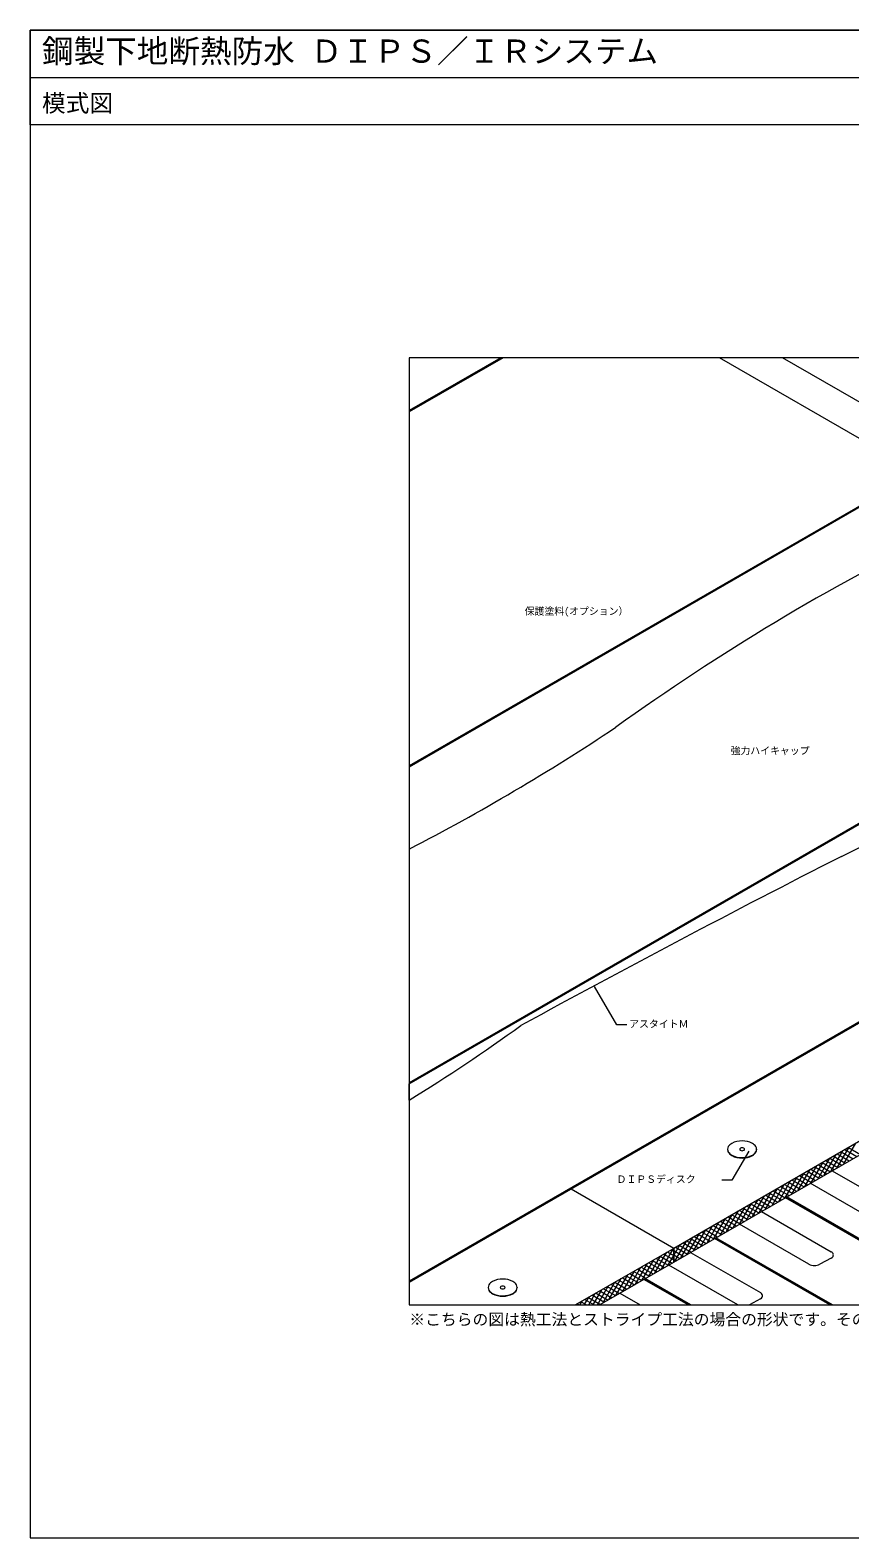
# Model space of a CAD drawing. Units: millimetres, scale not verified. Extents: x -2760 to 2760, y -1910 to 1910.
# Drawn here: x -2760 to -685, y -1910 to 1910 of the extents above; entities that cross this region are included whole.
import ezdxf
from ezdxf.enums import TextEntityAlignment as Align

# ---------------------------------------------------------------- set-up
doc = ezdxf.new("R2010")
doc.units = ezdxf.units.MM
doc.header["$LTSCALE"] = 7
for name, color, linetype, lineweight in [('0-0_0', 7, 'Continuous', 18), ('0-1_HATCH', 9, 'Continuous', 18), ('0-3_BOUSUI', 1, 'Continuous', 18), ('0-4_MOJI', 7, 'Continuous', 18), ('0-6_dannnetu', 6, 'Continuous', 18), ('0-A_WAKU', 7, 'Continuous', 18), ('0-D_dekki2', 1, 'Continuous', 18)]:
    doc.layers.add(name, color=color, linetype=linetype, lineweight=lineweight)
doc.styles.add('ＭＳ ゴシック', font='')
doc.styles.get('ＭＳ ゴシック').set_extended_font_data('MS Gothic')

msp = doc.modelspace()

# ---------------------------------------------------------------- linework, layer by layer
at = {"layer": '0-0_0'}
msp.add_line((-2759.933, 1790.118), (2760.067, 1790.118), dxfattribs=at)
msp.add_lwpolyline([(-1799.933, -1319.882), (1800.067, -1319.882), (1800.067, 1080.118), (-1799.933, 1080.118)], close=True, dxfattribs=at)
at = {"layer": '0-1_HATCH'}
for p, q in [((-699.674, -962.632), (-669.363, -910.132)), ((-765.665, -1000.732), (-735.354, -948.232)), ((-749.167, -991.207), (-718.856, -938.707)), ((-744.87, -953.726), (-714.559, -971.226)), ((-735.345, -948.226), (-705.034, -965.726)), ((-732.67, -981.682), (-702.359, -929.182)), ((-725.82, -942.727), (-695.509, -960.227)), ((-716.295, -937.228), (-685.984, -954.728)), ((-716.172, -972.157), (-685.861, -919.657)), ((-706.77, -931.729), (-676.459, -949.229)), ((-697.245, -926.229), (-666.934, -943.729)), ((-687.72, -920.73), (-657.409, -938.23)), ((-831.656, -1038.832), (-801.345, -986.332)), ((-815.158, -1029.307), (-784.848, -976.807)), ((-811.545, -992.221), (-781.234, -1009.721)), ((-802.02, -986.721), (-771.709, -1004.221)), ((-798.661, -1019.782), (-768.35, -967.282)), ((-792.495, -981.222), (-762.184, -998.722)), ((-782.97, -975.723), (-752.659, -993.223)), ((-782.163, -1010.257), (-751.852, -957.757)), ((-773.445, -970.223), (-743.134, -987.723)), ((-763.92, -964.724), (-733.609, -982.224)), ((-754.395, -959.225), (-724.084, -976.725)), ((-897.647, -1076.932), (-867.336, -1024.432)), ((-881.15, -1067.407), (-850.839, -1014.907)), ((-878.22, -1030.715), (-847.909, -1048.215)), ((-868.695, -1025.216), (-838.384, -1042.716)), ((-864.652, -1057.882), (-834.341, -1005.382)), ((-859.17, -1019.717), (-828.859, -1037.217)), ((-849.645, -1014.218), (-819.334, -1031.718)), ((-848.154, -1048.357), (-817.843, -995.857)), ((-840.12, -1008.718), (-809.809, -1026.218)), ((-830.595, -1003.219), (-800.284, -1020.719)), ((-821.07, -997.72), (-790.759, -1015.22)), ((-963.639, -1115.032), (-933.328, -1062.532)), ((-947.141, -1105.507), (-916.83, -1053.007)), ((-944.895, -1069.21), (-914.584, -1086.71)), ((-935.37, -1063.711), (-905.059, -1081.211)), ((-930.643, -1095.982), (-900.332, -1043.482)), ((-925.845, -1058.212), (-895.534, -1075.712)), ((-916.32, -1052.712), (-886.009, -1070.212)), ((-914.145, -1086.457), (-883.834, -1033.957)), ((-906.795, -1047.213), (-876.484, -1064.713)), ((-897.27, -1041.714), (-866.959, -1059.214)), ((-887.745, -1036.215), (-857.434, -1053.715)), ((-1029.63, -1153.132), (-999.319, -1100.632)), ((-1013.132, -1143.607), (-982.821, -1091.107)), ((-1011.57, -1107.705), (-981.259, -1125.205)), ((-1002.045, -1102.206), (-971.734, -1119.706)), ((-996.634, -1134.082), (-966.323, -1081.582)), ((-992.52, -1096.707), (-962.209, -1114.207)), ((-982.995, -1091.207), (-952.684, -1108.707)), ((-980.136, -1124.557), (-949.825, -1072.057)), ((-973.47, -1085.708), (-943.159, -1103.208)), ((-963.945, -1080.209), (-933.634, -1097.709)), ((-954.42, -1074.709), (-924.109, -1092.209)), ((-1095.621, -1191.232), (-1065.31, -1138.732)), ((-1079.123, -1181.707), (-1048.812, -1129.207)), ((-1068.72, -1140.701), (-1038.409, -1158.201)), ((-1062.625, -1172.182), (-1032.314, -1119.682)), ((-1059.195, -1135.201), (-1028.884, -1152.701)), ((-1049.67, -1129.702), (-1019.359, -1147.202)), ((-1046.127, -1162.657), (-1015.817, -1110.157)), ((-1040.145, -1124.203), (-1009.834, -1141.703)), ((-1030.62, -1118.704), (-1000.309, -1136.204)), ((-1021.095, -1113.204), (-990.784, -1130.704)), ((-1161.482, -1229.257), (-1131.171, -1176.757)), ((-1136.401, -1179.776), (-1130.521, -1183.17)), ((-1130.521, -1194.531), (-1114.803, -1167.307)), ((-1130.521, -1182.009), (-1105.084, -1196.695)), ((-1128.616, -1210.282), (-1098.305, -1157.782)), ((-1125.87, -1173.696), (-1095.559, -1191.196)), ((-1116.345, -1168.197), (-1086.034, -1185.697)), ((-1112.119, -1200.757), (-1081.808, -1148.257)), ((-1106.82, -1162.698), (-1076.509, -1180.198)), ((-1097.295, -1157.198), (-1066.984, -1174.698)), ((-1087.77, -1151.699), (-1057.459, -1169.199)), ((-1078.245, -1146.2), (-1047.934, -1163.7)), ((-1227.473, -1267.357), (-1197.162, -1214.857)), ((-1210.975, -1257.832), (-1180.664, -1205.332)), ((-1203.076, -1218.271), (-1172.765, -1235.771)), ((-1194.478, -1248.307), (-1164.167, -1195.807)), ((-1193.551, -1212.772), (-1163.24, -1230.272)), ((-1184.026, -1207.272), (-1153.715, -1224.772)), ((-1177.98, -1238.782), (-1147.669, -1186.282)), ((-1174.501, -1201.773), (-1144.19, -1219.273)), ((-1164.976, -1196.274), (-1134.665, -1213.774)), ((-1155.451, -1190.774), (-1130.521, -1205.167)), ((-1145.926, -1185.275), (-1130.521, -1194.169)), ((-1144.984, -1219.732), (-1130.521, -1194.681)), ((-1130.521, -1193.008), (-1114.609, -1202.195)), ((-1130.521, -1204.006), (-1124.134, -1207.694)), ((-1293.464, -1305.457), (-1263.153, -1252.957)), ((-1276.967, -1295.932), (-1246.656, -1243.432)), ((-1269.751, -1256.766), (-1239.44, -1274.266)), ((-1260.469, -1286.407), (-1230.158, -1233.907)), ((-1260.226, -1251.266), (-1229.915, -1268.766)), ((-1250.701, -1245.767), (-1220.39, -1263.267)), ((-1243.971, -1276.882), (-1213.66, -1224.382)), ((-1241.176, -1240.268), (-1210.865, -1257.768)), ((-1231.651, -1234.769), (-1201.34, -1252.269)), ((-1222.126, -1229.269), (-1191.815, -1246.769)), ((-1212.601, -1223.77), (-1182.29, -1241.27)), ((-1345.787, -1319.882), (-1329.145, -1291.057)), ((-1336.426, -1295.26), (-1306.115, -1312.76)), ((-1334.788, -1319.882), (-1312.647, -1281.532)), ((-1326.901, -1289.761), (-1296.59, -1307.261)), ((-1323.79, -1319.882), (-1296.149, -1272.007)), ((-1317.376, -1284.262), (-1287.065, -1301.762)), ((-1309.962, -1314.982), (-1279.651, -1262.482)), ((-1307.851, -1278.763), (-1277.54, -1296.263)), ((-1298.326, -1273.263), (-1268.015, -1290.763)), ((-1288.801, -1267.764), (-1258.49, -1285.264)), ((-1279.276, -1262.265), (-1248.965, -1279.765)), ((-1378.782, -1319.882), (-1378.638, -1319.632)), ((-1374.526, -1317.257), (-1369.98, -1319.882)), ((-1367.784, -1319.882), (-1362.14, -1310.107)), ((-1365.001, -1311.758), (-1350.93, -1319.882)), ((-1356.785, -1319.882), (-1345.642, -1300.582)), ((-1355.476, -1306.259), (-1331.88, -1319.882)), ((-1345.951, -1300.76), (-1315.64, -1318.26))]:
    msp.add_line(p, q, dxfattribs=at)
at = {"layer": '0-3_BOUSUI'}
for p, q in [((-1567.864, 1080.118), (-1799.933, 946.133)), ((-1562.668, 1080.118), (-1799.933, 943.133)), ((-610.59, 846.997), (-1014.368, 1080.118)), ((349.516, 384.557), (-855.231, 1080.118)), ((657.821, 159.118), (-1799.933, -1259.867)), ((657.821, 156.118), (-1799.933, -1262.867)), ((-994.059, -925.382), (-994.059, -926.382)), ((-920.574, -925.382), (-920.574, -926.382)), ((-729.119, -979.632), (-552.533, -1081.583)), ((-609.355, -1112.777), (-784.544, -1011.632)), ((-908.386, -1083.132), (-731.801, -1185.083)), ((-788.622, -1216.277), (-963.811, -1115.132)), ((-967.89, -1319.777), (-1143.079, -1218.632)), ((-1087.653, -1186.632), (-911.068, -1288.583)), ((-731.801, -1201.083), (-760.212, -1216.68)), ((-1600.276, -1275.382), (-1600.276, -1276.382)), ((-1526.792, -1275.382), (-1526.792, -1276.382)), ((-1318.449, -1319.882), (-1225.351, -1266.132)), ((-1266.92, -1290.132), (-1215.392, -1319.882)), ((-911.068, -1304.583), (-938.935, -1319.882))]:
    msp.add_line(p, q, dxfattribs=at)
for points in [[(-514.291, 794.399), (-630.298, 727.422), (-632.896, 722.922), (-645.717, 715.52), (-648.315, 711.02), (-1799.933, 46.133)], [(-514.291, 791.399), (-628.396, 725.52), (-630.995, 721.02), (-643.815, 713.618), (-646.413, 709.118), (-1799.933, 43.133)], [(178.529, 391.399), (64.424, 325.52), (61.826, 321.02), (49.005, 313.618), (46.407, 309.118), (-1799.933, -756.867)], [(-1799.933, -800.711), (-1799.933, -759.867), (51.603, 309.118), (51.603, 312.118), (63.728, 319.118), (66.326, 323.618), (178.529, 388.399), (209.519, 370.507)]]:
    msp.add_lwpolyline(points, dxfattribs=at)
for centre, radius, start, end in [((2114.707, -4570.252), 5807.595, 116.20184, 125.73327), ((-3269.605, 5027.636), 5807.595, 296.20184, 305.73327), ((-4324.985, 4710.399), 5490.165, 297.38213, 303.72253), ((13598.125, -28266.415), 31515.975, 116.99086, 118.66057), ((-4343.892, 3309.227), 4833.562, 301.75657, 305.784), ((-781.971, -1205.562), 12.612, 238.16859, 241.83141), ((-774.718, -1192.085), 27.917, 241.76672, 271.33433), ((-773.622, -1191.231), 28.766, 269.11165, 297.7873), ((-737.802, -1196.253), 12.68, 32.14883, 61.74968), ((-737.754, -1189.965), 12.612, 298.16859, 327.9329), ((-732.928, -1193.083), 6.867, 328.6015, 31.3985), ((-917.07, -1299.753), 12.68, 32.14883, 61.74968), ((-912.196, -1296.583), 6.867, 328.6015, 31.3985), ((-961.238, -1309.062), 12.612, 238.16859, 239.08115), ((-917.021, -1293.465), 12.612, 298.16859, 327.9329)]:
    msp.add_arc(centre, radius, start, end, dxfattribs=at)
at = {"layer": '0-4_MOJI'}
for p, q in [((-940.603, -930.218), (-983.147, -1003.906)), ((-983.147, -1003.906), (-1008.366, -1003.906))]:
    msp.add_line(p, q, dxfattribs=at)
msp.add_lwpolyline([(-1249.373, -610.056), (-1274.592, -610.056), (-1330.638, -512.981)], dxfattribs=at)
at = {"layer": '0-6_dannnetu'}
msp.add_line((-1130.521, -1176.382), (-1390.329, -1026.382), dxfattribs=at)
msp.add_lwpolyline([(-91.291, -576.382), (-1130.521, -1176.382), (-1130.521, -1211.382), (-91.291, -611.382)], close=True, dxfattribs=at)
msp.add_lwpolyline([(-1318.449, -1319.882), (-1130.521, -1211.382), (-1130.521, -1176.382), (-1379.071, -1319.882)], dxfattribs=at)
at = {"layer": '0-A_WAKU'}
for points in [[(2760.067, 1670.118), (-2759.933, 1670.118), (-2759.933, 1910.118), (2760.067, 1910.118)], [(-2759.933, -1909.882), (2760.067, -1909.882), (2760.067, 1910.118), (-2759.933, 1910.118)]]:
    msp.add_lwpolyline(points, close=True, dxfattribs=at)
at = {"layer": '0-D_dekki2'}
for p, q in [((-527.103, -1233.23), (-847.733, -1048.114)), ((-525.835, -1232.498), (-846.465, -1047.382)), ((-524.304, -1230.882), (-844.3, -1046.132)), ((-735.552, -1319.882), (-1027.001, -1151.614)), ((-733.016, -1319.882), (-1025.732, -1150.882)), ((-728.686, -1319.882), (-1023.567, -1149.632)), ((-1094.087, -1319.882), (-1206.268, -1255.114)), ((-1091.55, -1319.882), (-1205, -1254.382)), ((-1087.22, -1319.882), (-1202.834, -1253.132))]:
    msp.add_line(p, q, dxfattribs=at)
for centre, radius, start, end in [((-972.044, -931.324), 23.774, 118.25032, 147.85117), ((-958.535, -956.498), 52.344, 88.66567, 118.23328), ((-956.48, -958.098), 53.936, 62.2127, 90.88835), ((-942.589, -931.324), 23.774, 32.14883, 61.74968), ((-981.183, -925.382), 12.876, 148.6015, 211.3985), ((-981.183, -926.382), 12.876, 180, 211.3985), ((-972.134, -919.535), 23.647, 212.0671, 241.83141), ((-972.134, -920.535), 23.647, 212.0671, 241.83141), ((-958.535, -894.265), 52.344, 241.76672, 271.33433), ((-958.535, -895.265), 52.344, 241.76672, 271.33433), ((-961.294, -925.382), 2.146, 148.6015, 211.3985), ((-959.771, -926.372), 3.962, 118.25032, 147.85117), ((-959.786, -924.407), 3.941, 212.0671, 241.83141), ((-957.519, -930.568), 8.724, 88.66567, 118.23328), ((-957.519, -920.196), 8.724, 241.76672, 271.33433), ((-957.177, -930.834), 8.989, 62.2127, 90.88835), ((-957.177, -919.929), 8.989, 269.11165, 297.7873), ((-956.48, -892.665), 53.936, 269.11165, 297.7873), ((-956.48, -893.665), 53.936, 269.11165, 297.7873), ((-954.862, -926.372), 3.962, 32.14883, 61.74968), ((-954.847, -924.407), 3.941, 298.16859, 327.9329), ((-953.339, -925.382), 2.146, 328.6015, 31.3985), ((-942.498, -919.535), 23.647, 298.16859, 327.9329), ((-942.498, -920.535), 23.647, 298.16859, 327.9329), ((-933.45, -925.382), 12.876, 328.6015, 31.3985), ((-933.45, -926.382), 12.876, 328.6015, 0), ((-1578.262, -1281.324), 23.774, 118.25032, 147.85117), ((-1564.753, -1306.498), 52.344, 88.66567, 118.23328), ((-1562.698, -1308.098), 53.936, 62.2127, 90.88835), ((-1548.806, -1281.324), 23.774, 32.14883, 61.74968), ((-1587.4, -1275.382), 12.876, 148.6015, 211.3985), ((-1587.4, -1276.382), 12.876, 180, 211.3985), ((-1578.352, -1269.535), 23.647, 212.0671, 241.83141), ((-1578.352, -1270.535), 23.647, 212.0671, 241.83141), ((-1564.753, -1244.265), 52.344, 241.76672, 271.33433), ((-1564.753, -1245.265), 52.344, 241.76672, 271.33433), ((-1567.512, -1275.382), 2.146, 148.6015, 211.3985), ((-1565.989, -1276.372), 3.962, 118.25032, 147.85117), ((-1566.004, -1274.407), 3.941, 212.0671, 241.83141), ((-1563.737, -1280.568), 8.724, 88.66567, 118.23328), ((-1563.737, -1270.196), 8.724, 241.76672, 271.33433), ((-1563.395, -1280.834), 8.989, 62.2127, 90.88835), ((-1563.395, -1269.929), 8.989, 269.11165, 297.7873), ((-1562.698, -1242.665), 53.936, 269.11165, 297.7873), ((-1562.698, -1243.665), 53.936, 269.11165, 297.7873), ((-1561.079, -1276.372), 3.962, 32.14883, 61.74968), ((-1561.064, -1274.407), 3.941, 298.16859, 327.9329), ((-1559.556, -1275.382), 2.146, 328.6015, 31.3985), ((-1548.716, -1269.535), 23.647, 298.16859, 327.9329), ((-1548.716, -1270.535), 23.647, 298.16859, 327.9329), ((-1539.668, -1275.382), 12.876, 328.6015, 31.3985), ((-1539.668, -1276.382), 12.876, 328.6015, 360)]:
    msp.add_arc(centre, radius, start, end, dxfattribs=at)

# ---------------------------------------------------------------- texts
at = {"layer": '0-4_MOJI', "style": 'ＭＳ ゴシック'}
for s, height, p in [('保護塗料(オプション）', 18.33, (-1507.749, 423.307)), ('強力ハイキャップ', 18.33, (-986.391, 69.802)), ('アスタイトＭ', 18.33, (-1243.189, -622.556)), ('ＤＩＰＳディスク', 18.33, (-1275.12, -1015.968)), ('※こちらの図は熱工法とストライプ工法の場合の形状です。その他の工法については出入隅の形状等一部が異なります。', 29.33, (-1799.933, -1379.882))]:
    msp.add_text(s, height=height, dxfattribs=at).set_placement(p, align=Align.BOTTOM_LEFT)
at = {"layer": '0-A_WAKU', "style": 'ＭＳ ゴシック'}
for s, height, p in [('鋼製下地断熱防水 ＤＩＰＳ／ＩＲシステム', 58.65, (-2729.933, 1810.118)), ('模式図', 43.99, (-2729.933, 1690.118))]:
    msp.add_text(s, height=height, dxfattribs=at).set_placement(p, align=Align.BOTTOM_LEFT)

doc.saveas('drawing.dxf')
